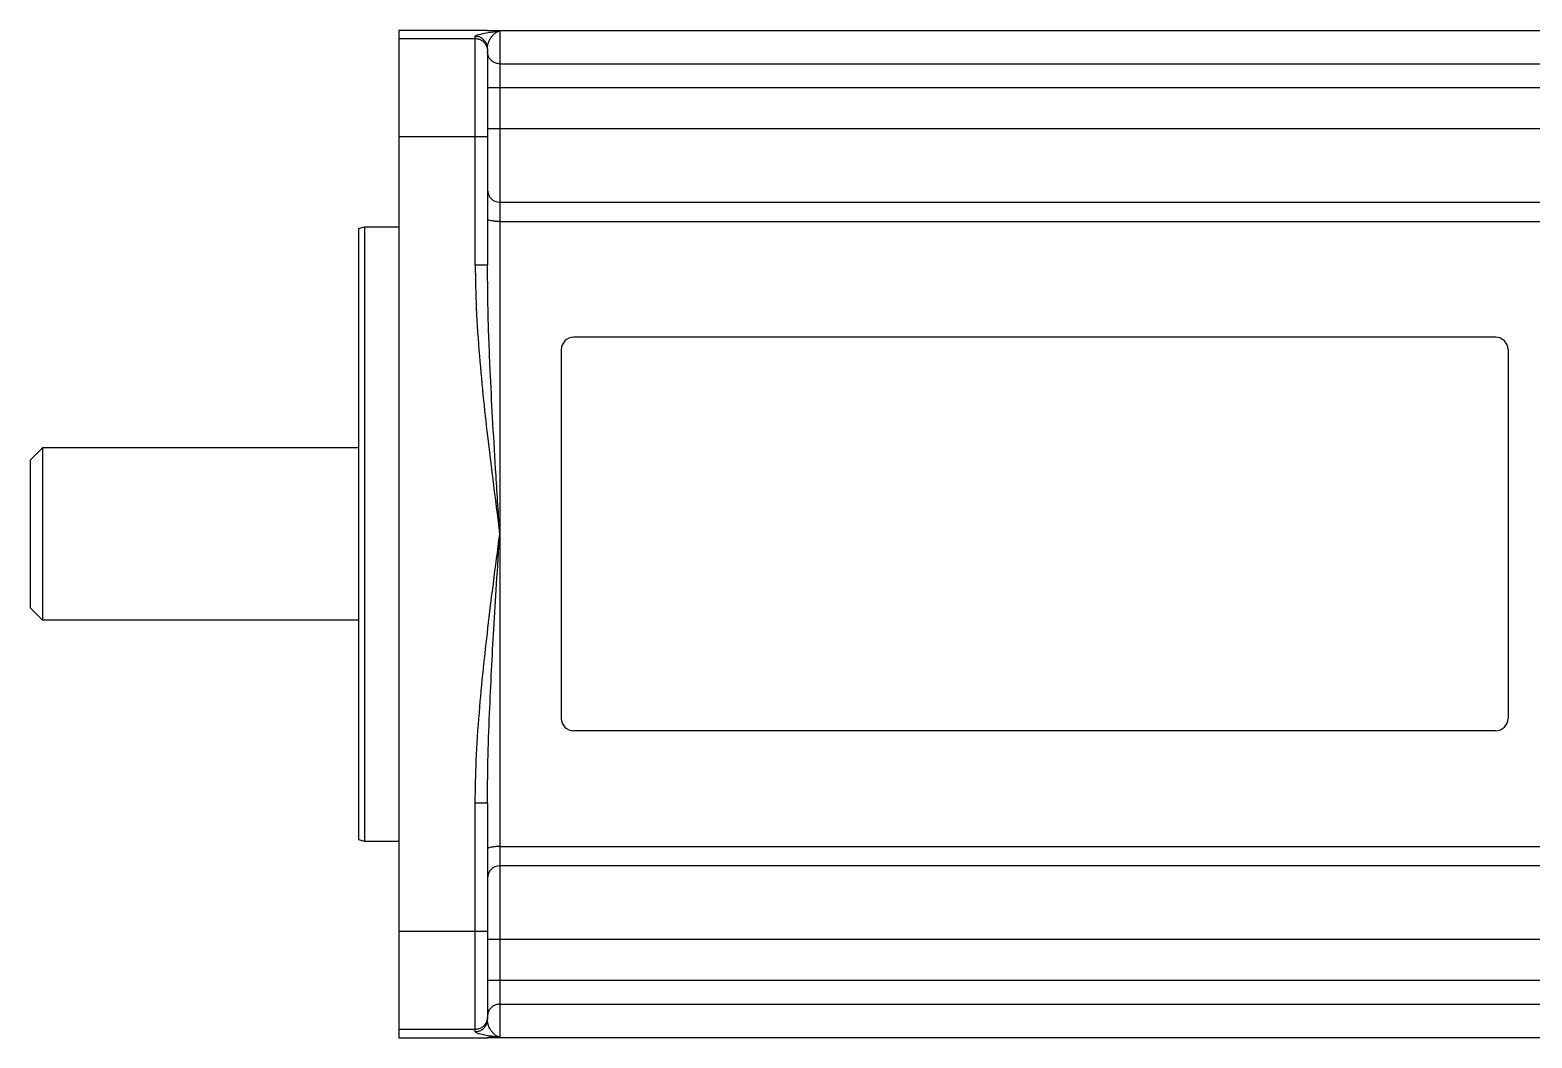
# Model space of a CAD drawing. Header units: millimetres. Extents: x 825 to 4294, y 1031 to 3282.
# Drawn here: x 1797.2 to 1919.3, y 2954.3 to 3036.3 of the extents above; entities that cross this region are included whole.
import ezdxf

# ---------------------------------------------------------------- set-up
doc = ezdxf.new("R2010")
doc.units = ezdxf.units.MM

msp = doc.modelspace()

# ---------------------------------------------------------------- linework, layer by layer
at = {"color": 7, "linetype": 'Continuous'}
for p, q in [((1827.16825, 3036.33825), (1827.16825, 2954.33825)), ((1827.16825, 3036.33825), (1834.36825, 3036.33825)), ((1834.36825, 3036.28561), (1834.36825, 3036.33825)), ((1834.36825, 3036.31193), (1935.16825, 3036.31193)), ((1834.36825, 3034.82701), (1834.36825, 3017.24716)), ((1835.36825, 3022.33825), (1935.16825, 3022.33825)), ((1823.86825, 3020.20428), (1824.36825, 3020.33825)), ((1823.86825, 3020.20387), (1823.86825, 2970.47263)), ((1824.36825, 3020.33825), (1824.36825, 2970.33825)), ((1824.36825, 3020.33825), (1827.16825, 3020.33825)), ((1916.36825, 3011.33825), (1841.36825, 3011.33825)), ((1840.36825, 3010.33825), (1840.36825, 2980.33825)), ((1917.36825, 3010.33825), (1917.36825, 2980.33825)), ((1797.16825, 3001.33825), (1798.16825, 3002.33825)), ((1798.16825, 3002.33825), (1798.16825, 2988.33825)), ((1823.86825, 3002.33825), (1798.16825, 3002.33825)), ((1797.16825, 3001.33825), (1797.16825, 2989.33825)), ((1797.16825, 2989.33825), (1798.16825, 2988.33825)), ((1823.86825, 2988.33825), (1798.16825, 2988.33825)), ((1916.36825, 2979.33825), (1841.36825, 2979.33825)), ((1834.36825, 2973.42935), (1834.36825, 2955.8495)), ((1823.86825, 2970.47223), (1824.36825, 2970.33825)), ((1824.36825, 2970.33825), (1827.16825, 2970.33825)), ((1935.16825, 2968.33825), (1835.36825, 2968.33825)), ((1827.16825, 2954.33825), (1834.36825, 2954.33825)), ((1834.36825, 2954.33825), (1834.36825, 2954.3909)), ((1834.36825, 2954.36458), (1935.16825, 2954.36458))]:
    msp.add_line(p, q, dxfattribs=at)
at = {"color": 9, "linetype": 'Continuous'}
for p, q in [((1827.16825, 3035.64349), (1833.36825, 3035.64349)), ((1833.36825, 3017.24716), (1833.36825, 3035.82679)), ((1835.36825, 3036.28561), (1834.36825, 3036.28561)), ((1835.36825, 3036.28561), (1835.36825, 2954.3909)), ((1835.36825, 3033.58782), (1935.16825, 3033.58782)), ((1935.16825, 3031.63322), (1834.36825, 3031.63322)), ((1834.36825, 3028.33825), (1937.66857, 3028.33825)), ((1834.36825, 3027.64525), (1827.16825, 3027.64525)), ((1835.36825, 3020.76198), (1935.16825, 3020.76198)), ((1833.36825, 3017.24716), (1834.36825, 3017.24716)), ((1833.36825, 2954.84972), (1833.36825, 2973.42935)), ((1834.36825, 2973.42935), (1833.36825, 2973.42935)), ((1835.36825, 2969.91452), (1935.16825, 2969.91452)), ((1827.16825, 2963.03126), (1834.36825, 2963.03126)), ((1940.16825, 2962.33825), (1834.36825, 2962.33825)), ((1834.36825, 2959.04329), (1935.16825, 2959.04329)), ((1835.36825, 2957.08869), (1935.16825, 2957.08869)), ((1833.36825, 2955.03301), (1827.16825, 2955.03301)), ((1834.36825, 2954.3909), (1835.36825, 2954.3909))]:
    msp.add_line(p, q, dxfattribs=at)
at = {"color": 7, "linetype": 'Continuous'}
for centre, start, end in [((1835.36825, 3023.33825), 180, 270), ((1841.36825, 3010.33825), 90, 180), ((1916.36825, 3010.33825), 0, 90), ((1841.36825, 2980.33825), 180, 270), ((1916.36825, 2980.33825), 270, 0), ((1835.36825, 2967.33825), 90, 179.9980443)]:
    msp.add_arc(centre, 1, start, end, dxfattribs=at)
at = {"color": 9, "linetype": 'Continuous'}
for points in [[(1833.36825, 3035.82679), (1833.45723, 3035.90082), (1833.71633, 3035.98326), (1834.13483, 3036.07464), (1834.69572, 3036.17532), (1835.36825, 3036.28561)], [(1834.36825, 3034.82701), (1834.31963, 3035.13498), (1834.1843, 3035.40487), (1833.96886, 3035.62638), (1833.68796, 3035.77432), (1833.36825, 3035.82679)], [(1833.36825, 3035.64349), (1833.67727, 3035.59456), (1833.95604, 3035.45255), (1834.17727, 3035.23137), (1834.31931, 3034.95266), (1834.35589, 3034.8001)], [(1834.36825, 3034.82701), (1834.39398, 3035.10407), (1834.47375, 3035.38687), (1834.60239, 3035.64998), (1834.74141, 3035.84559), (1834.91768, 3036.02593), (1835.10922, 3036.16582), (1835.36825, 3036.28561)], [(1834.35589, 3034.8001), (1834.36825, 3034.64372)], [(1834.4172, 3034.26312), (1834.36825, 3034.56512)], [(1835.36825, 3033.58782), (1835.05924, 3033.63565), (1834.78047, 3033.77447), (1834.55924, 3033.99068), (1834.4172, 3034.26312)], [(1835.36825, 3020.76198), (1835.05924, 3020.77235), (1834.78047, 3020.80244), (1834.55924, 3020.84932), (1834.4172, 3020.90838), (1834.36825, 3020.97384)], [(1833.36825, 3017.24716), (1833.45716, 3013.71302), (1833.71323, 3009.81294), (1834.05014, 3006.21261), (1834.41991, 3002.88615), (1834.86059, 2999.28738), (1835.36825, 2995.33825)], [(1835.36825, 2995.33825), (1835.0665, 3000.08731), (1834.81503, 3004.32164), (1834.61407, 3008.21089), (1834.43159, 3013.02434), (1834.36825, 3017.24716)], [(1833.36825, 2973.42935), (1833.45446, 2976.90596), (1833.70928, 2980.81509), (1834.03939, 2984.36015), (1834.40665, 2987.67732), (1834.85043, 2991.30906), (1835.36825, 2995.33825)], [(1834.36825, 2973.42935), (1834.41105, 2976.84784), (1834.538, 2980.72868), (1834.70277, 2984.27099), (1834.88588, 2987.59414), (1835.10798, 2991.25457), (1835.36825, 2995.33825)], [(1835.36825, 2969.91452), (1835.05924, 2969.90416), (1834.78047, 2969.87406), (1834.55924, 2969.82719), (1834.4172, 2969.76813), (1834.36825, 2969.70266)], [(1834.36825, 2956.03279), (1834.31931, 2955.72385)], [(1834.4172, 2956.41339), (1834.36825, 2956.11142)], [(1835.36825, 2957.08869), (1835.05924, 2957.04086), (1834.78047, 2956.90204), (1834.55924, 2956.68583), (1834.4172, 2956.41339)], [(1833.36825, 2954.84972), (1833.67629, 2954.89834), (1833.94624, 2955.03364), (1834.1678, 2955.24903), (1834.31577, 2955.52987), (1834.36825, 2955.8495)], [(1834.31931, 2955.72385), (1834.17727, 2955.44514), (1833.95604, 2955.22396), (1833.67727, 2955.08195), (1833.36825, 2955.03301)], [(1833.36825, 2954.84972), (1833.45727, 2954.77567), (1833.71643, 2954.69322), (1834.13496, 2954.60184), (1834.69583, 2954.50116), (1835.36825, 2954.3909)], [(1835.36825, 2954.3909), (1835.08794, 2954.52386), (1834.86145, 2954.70181), (1834.68261, 2954.90626), (1834.52731, 2955.16531), (1834.40414, 2955.52213), (1834.36825, 2955.8495)]]:
    msp.add_spline(points, degree=3, dxfattribs=at)

doc.saveas('drawing.dxf')
